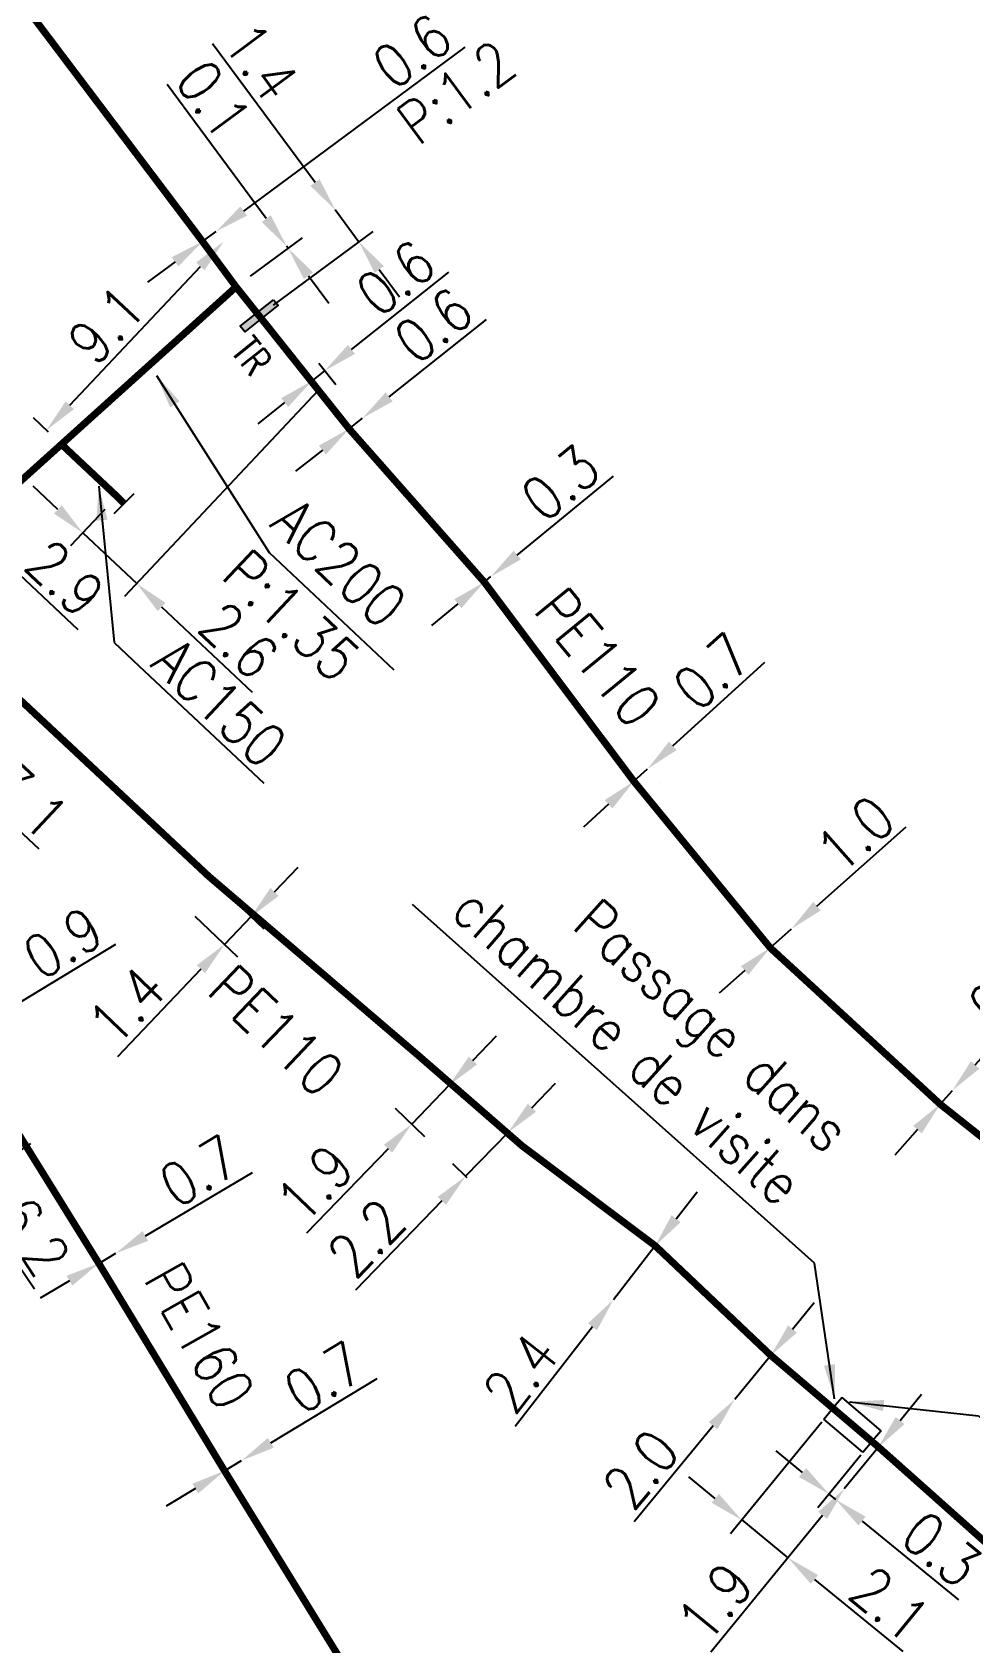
# Model space of a CAD drawing. Header units: millimetres. Extents: x 160996 to 162003, y 120996 to 122000.
# Drawn here: x 161451.3 to 161484.2, y 121105.7 to 121162.3 of the extents above; entities that cross this region are included whole.
import ezdxf
from ezdxf.enums import TextEntityAlignment as Align

# ---------------------------------------------------------------- set-up
doc = ezdxf.new("R2010")
doc.units = ezdxf.units.MM
doc.header["$PDMODE"] = 34
doc.linetypes.add('L_25_AP', pattern=[2000, 1000, 1000])
doc.linetypes.add('L_25_PE', pattern=[2000, 1000, 1000])
doc.layers.get('0').update_dxf_attribs({"linetype": 'CONTINUOUS'})
doc.layers.get('Defpoints').update_dxf_attribs({"linetype": 'CONTINUOUS'})
for name, color, linetype in [('L_150', 1, 'CONTINUOUS'), ('L_340', 7, 'CONTINUOUS'), ('L_400', 7, 'CONTINUOUS')]:
    doc.layers.add(name, color=color, linetype=linetype)
doc.styles.get("Standard").update_dxf_attribs({"font": 'romans.shx', "width": 0.85})
doc.dimstyles.get("Standard").update_dxf_attribs({"dimtxt": 1.5, "dimasz": 1.2, "dimexe": 0.625, "dimexo": 0.625, "dimgap": 0.25, "dimtad": 1, "dimdec": 1, "dimzin": 0, "dimdsep": 46, "dimtxsty": 'Standard', "dimcen": -0.5, "dimadec": 0, "dimazin": 0, "dimtfac": 1, "dimtdec": 1, "dimtmove": 0, "dimatfit": 3, "dimfxl": 0, "dimtolj": 1, "dimtzin": 0, "dimarcsym": 0})

# ---------------------------------------------------------------- blocks, each defined once
blk = doc.blocks.new('L_340_19')
at = {"linetype": 'Continuous'}
blk.add_hatch(color=0, dxfattribs=at).paths.add_polyline_path([(0.125, 0.75), (-0.125, 0.75), (-0.125, -0.75), (0.125, -0.75)])
at = {"color": 0, "linetype": 'Continuous'}
blk.add_lwpolyline([(-0.125, 0.75), (0.125, 0.75), (0.125, -0.75), (-0.125, -0.75)], close=True, dxfattribs=at)
at = {"color": 0, "linetype": 'Continuous', "width": 0.75}
for tag, height, flags, p in [('TR', 1, 8, (0, 1.981)), ('DEF_LEG', 1.2, 3, (0, -5)), ('DEF_COUP', 1.2, 3, (0, -7.5)), ('DEF_TYPE', 1.2, 3, (0, -10))]:
    blk.add_attdef(tag, text='', height=height, dxfattribs=dict(at, flags=flags)).set_placement(p, align=Align.MIDDLE)
blk = doc.blocks.new('L_340_07')
at = {"color": 0, "linetype": 'Continuous', "const_width": 0.25, "flags": 128}
blk.add_lwpolyline([(0, 0), (0.35, 0)], dxfattribs=at)
at = {"color": 0, "linetype": 'Continuous', "flags": 128}
blk.add_lwpolyline([(0.35, -0.5), (0.35, 0.5)], dxfattribs=at)
at = {"color": 0, "linetype": 'Continuous', "width": 0.75, "flags": 3}
for tag, p in [('DEF_LEG', (0.723, -3.465)), ('DEF_COUP', (0.723, -5.965)), ('DEF_TYPE', (0.723, -8.465))]:
    blk.add_attdef(tag, text='', height=1.2, dxfattribs=at).set_placement(p, align=Align.MIDDLE)
blk = doc.blocks.new('*D1265')
at = {"layer": 'Defpoints', "color": 0, "linetype": 'Continuous', "transparency": 16777216}
for p in [(161458.039, 121111.767), (161458.637, 121112.129), (161458.637, 121112.129)]:
    blk.add_point(p, dxfattribs=at)
at = {"layer": 'L_150', "color": 0, "linetype": 'Continuous', "lineweight": -2, "transparency": 16777216}
for p, q in [((161459.664, 121112.751), (161463.402, 121115.017)), ((161458.039, 121111.767), (161458.637, 121112.129)), ((161457.013, 121111.145), (161455.986, 121110.523))]:
    blk.add_line(p, q, dxfattribs=at)
at = {"layer": 'L_150', "color": 0, "linetype": 'Continuous', "transparency": 16777216}
for points in [[(161459.56, 121112.922), (161459.767, 121112.58), (161458.637, 121112.129)], [(161456.909, 121111.316), (161457.116, 121110.974), (161458.039, 121111.767)]]:
    blk.add_solid(points, dxfattribs=at)
at = {"layer": 'L_150', "color": 0, "linetype": 'Continuous', "transparency": 16777216, "insert": (161461.528, 121115.05), "char_height": 1.5, "attachment_point": 5, "rotation": 31.2167}
blk.add_mtext('\\A1;0.7', dxfattribs=at)
blk = doc.blocks.new('*D1267')
at = {"layer": 'Defpoints', "color": 0, "linetype": 'Continuous', "transparency": 16777216}
for p in [(161453.62, 121119.058), (161454.223, 121119.414), (161454.223, 121119.414)]:
    blk.add_point(p, dxfattribs=at)
at = {"layer": 'L_150', "color": 0, "linetype": 'Continuous', "lineweight": -2, "transparency": 16777216}
for p, q in [((161455.256, 121120.024), (161459.021, 121122.246)), ((161453.62, 121119.058), (161454.223, 121119.414)), ((161452.587, 121118.448), (161451.553, 121117.838))]:
    blk.add_line(p, q, dxfattribs=at)
at = {"layer": 'L_150', "color": 0, "linetype": 'Continuous', "transparency": 16777216}
for points in [[(161455.154, 121120.196), (161455.358, 121119.852), (161454.223, 121119.414)], [(161452.485, 121118.62), (161452.688, 121118.276), (161453.62, 121119.058)]]:
    blk.add_solid(points, dxfattribs=at)
at = {"layer": 'L_150', "color": 0, "linetype": 'Continuous', "transparency": 16777216, "insert": (161457.147, 121122.301), "char_height": 1.5, "attachment_point": 5, "rotation": 30.5558}
blk.add_mtext('\\A1;0.7', dxfattribs=at)
blk = doc.blocks.new('*D1269')
at = {"layer": 'Defpoints', "color": 0, "linetype": 'Continuous', "transparency": 16777216}
for p in [(161446.748, 121147.086), (161443.705, 121143.838), (161446.676, 121142.767)]:
    blk.add_point(p, dxfattribs=at)
at = {"layer": 'L_150', "color": 0, "linetype": 'Continuous', "lineweight": -2, "transparency": 16777216}
for p, q in [((161445.872, 121147.906), (161444.997, 121148.727)), ((161444.132, 121144.294), (161447.175, 121147.542)), ((161446.748, 121147.086), (161448.865, 121145.103)), ((161447.103, 121143.223), (161449.292, 121145.559)), ((161449.74, 121144.283), (161452.886, 121141.336))]:
    blk.add_line(p, q, dxfattribs=at)
at = {"layer": 'L_150', "color": 0, "linetype": 'Continuous', "transparency": 16777216}
for points in [[(161446.009, 121148.052), (161445.736, 121147.76), (161446.748, 121147.086)], [(161449.877, 121144.429), (161449.604, 121144.137), (161448.865, 121145.103)]]:
    blk.add_solid(points, dxfattribs=at)
at = {"layer": 'L_150', "color": 0, "linetype": 'Continuous', "transparency": 16777216, "insert": (161452.435, 121143.129), "char_height": 1.5, "attachment_point": 5, "rotation": 316.8681}
blk.add_mtext('\\A1;2.9', dxfattribs=at)
blk = doc.blocks.new('*D1271')
at = {"layer": 'Defpoints', "color": 0, "linetype": 'Continuous', "transparency": 16777216}
for p in [(161449.498, 121127.416), (161449.498, 121127.416), (161448.729, 121126.95)]:
    blk.add_point(p, dxfattribs=at)
at = {"layer": 'L_150', "color": 0, "linetype": 'Continuous', "lineweight": -2, "transparency": 16777216}
for p, q in [((161450.525, 121128.038), (161454.212, 121130.272)), ((161448.729, 121126.95), (161449.498, 121127.416)), ((161447.702, 121126.328), (161446.676, 121125.706))]:
    blk.add_line(p, q, dxfattribs=at)
at = {"layer": 'L_150', "color": 0, "linetype": 'Continuous', "transparency": 16777216}
for points in [[(161450.421, 121128.209), (161450.628, 121127.867), (161449.498, 121127.416)], [(161447.599, 121126.499), (161447.806, 121126.157), (161448.729, 121126.95)]]:
    blk.add_solid(points, dxfattribs=at)
at = {"layer": 'L_150', "color": 0, "linetype": 'Continuous', "transparency": 16777216, "insert": (161452.363, 121130.321), "char_height": 1.5, "attachment_point": 5, "rotation": 31.2114}
blk.add_mtext('\\A1;0.9', dxfattribs=at)
blk = doc.blocks.new('*D1272')
at = {"layer": 'Defpoints', "color": 0, "linetype": 'Continuous', "transparency": 16777216}
for p in [(161464.908, 121126.312), (161463.589, 121124.944), (161464.617, 121123.953)]:
    blk.add_point(p, dxfattribs=at)
at = {"layer": 'L_150', "color": 0, "linetype": 'Continuous', "lineweight": -2, "transparency": 16777216}
for p, q in [((161466.768, 121126.185), (161467.601, 121127.049)), ((161465.358, 121125.878), (161466.386, 121124.888)), ((161465.935, 121125.321), (161464.617, 121123.953)), ((161464.039, 121124.51), (161465.067, 121123.52)), ((161463.784, 121123.089), (161460.919, 121120.117))]:
    blk.add_line(p, q, dxfattribs=at)
at = {"layer": 'L_150', "color": 0, "linetype": 'Continuous', "transparency": 16777216}
for points in [[(161466.624, 121126.324), (161466.912, 121126.046), (161465.935, 121125.321)], [(161463.64, 121123.228), (161463.928, 121122.95), (161464.617, 121123.953)]]:
    blk.add_solid(points, dxfattribs=at)
at = {"layer": 'L_150', "color": 0, "linetype": 'Continuous', "transparency": 16777216, "insert": (161461.215, 121121.865), "char_height": 1.5, "attachment_point": 5, "rotation": 46.0558}
blk.add_mtext('\\A1;1.9', dxfattribs=at)
blk = doc.blocks.new('*D1273')
at = {"layer": 'Defpoints', "color": 0, "linetype": 'Continuous', "transparency": 16777216}
for p in [(161457.478, 121132.664), (161456.547, 121131.687), (161458.037, 121130.266)]:
    blk.add_point(p, dxfattribs=at)
at = {"layer": 'L_150', "color": 0, "linetype": 'Continuous', "lineweight": -2, "transparency": 16777216}
for p, q in [((161459.797, 121132.112), (161460.625, 121132.98)), ((161457.93, 121132.233), (161459.421, 121130.812)), ((161456.999, 121131.256), (161458.49, 121129.835)), ((161458.969, 121131.243), (161458.037, 121130.266)), ((161457.21, 121129.397), (161454.277, 121126.321))]:
    blk.add_line(p, q, dxfattribs=at)
at = {"layer": 'L_150', "color": 0, "linetype": 'Continuous', "transparency": 16777216}
for points in [[(161459.652, 121132.25), (161459.942, 121131.974), (161458.969, 121131.243)], [(161457.065, 121129.535), (161457.354, 121129.259), (161458.037, 121130.266)]]:
    blk.add_solid(points, dxfattribs=at)
at = {"layer": 'L_150', "color": 0, "linetype": 'Continuous', "transparency": 16777216, "insert": (161454.606, 121128.115), "char_height": 1.5, "attachment_point": 5, "rotation": 46.374}
blk.add_mtext('\\A1;1.4', dxfattribs=at)
blk = doc.blocks.new('*D1274')
at = {"layer": 'Defpoints', "color": 0, "linetype": 'Continuous', "transparency": 16777216}
for p in [(161468.506, 121123.179), (161466.51, 121122.118), (161467.011, 121121.634)]:
    blk.add_point(p, dxfattribs=at)
at = {"layer": 'L_150', "color": 0, "linetype": 'Continuous', "lineweight": -2, "transparency": 16777216}
for p, q in [((161468.84, 121124.526), (161469.674, 121125.388)), ((161468.005, 121123.663), (161466.51, 121122.118)), ((161468.056, 121123.614), (161467.556, 121124.098)), ((161466.562, 121122.068), (161466.061, 121122.552)), ((161465.676, 121121.255), (161462.637, 121118.114))]:
    blk.add_line(p, q, dxfattribs=at)
at = {"layer": 'L_150', "color": 0, "linetype": 'Continuous', "transparency": 16777216}
for points in [[(161468.696, 121124.665), (161468.983, 121124.386), (161468.005, 121123.663)], [(161465.532, 121121.394), (161465.82, 121121.116), (161466.51, 121122.118)]]:
    blk.add_solid(points, dxfattribs=at)
at = {"layer": 'L_150', "color": 0, "linetype": 'Continuous', "transparency": 16777216, "insert": (161463.02, 121119.949), "char_height": 1.5, "attachment_point": 5, "rotation": 45.9488}
blk.add_mtext('\\A1;2.2', dxfattribs=at)
blk = doc.blocks.new('*D1275')
at = {"layer": 'Defpoints', "color": 0, "linetype": 'Continuous', "transparency": 16777216}
for p in [(161473.174, 121119.676), (161471.704, 121117.779), (161471.704, 121117.779)]:
    blk.add_point(p, dxfattribs=at)
at = {"layer": 'L_150', "color": 0, "linetype": 'Continuous', "lineweight": -2, "transparency": 16777216}
for p, q in [((161473.908, 121120.625), (161474.643, 121121.574)), ((161473.174, 121119.676), (161471.704, 121117.779)), ((161470.97, 121116.83), (161468.257, 121113.325))]:
    blk.add_line(p, q, dxfattribs=at)
at = {"layer": 'L_150', "color": 0, "linetype": 'Continuous', "transparency": 16777216}
for points in [[(161473.75, 121120.748), (161474.066, 121120.503), (161473.174, 121119.676)], [(161470.812, 121116.952), (161471.128, 121116.707), (161471.704, 121117.779)]]:
    blk.add_solid(points, dxfattribs=at)
at = {"layer": 'L_150', "color": 0, "linetype": 'Continuous', "transparency": 16777216, "insert": (161468.455, 121115.215), "char_height": 1.5, "attachment_point": 5, "rotation": 52.2538}
blk.add_mtext('\\A1;2.4', dxfattribs=at)
blk = doc.blocks.new('*D1276')
at = {"layer": 'Defpoints', "color": 0, "linetype": 'Continuous', "transparency": 16777216}
for p in [(161481.02, 121112.604), (161479.817, 121111.133), (161479.817, 121111.133)]:
    blk.add_point(p, dxfattribs=at)
at = {"layer": 'L_150', "color": 0, "linetype": 'Continuous', "lineweight": -2, "transparency": 16777216}
for p, q in [((161481.779, 121113.533), (161482.538, 121114.462)), ((161481.02, 121112.604), (161479.817, 121111.133)), ((161479.058, 121110.203), (161475.126, 121105.391))]:
    blk.add_line(p, q, dxfattribs=at)
at = {"layer": 'L_150', "color": 0, "linetype": 'Continuous', "transparency": 16777216}
for points in [[(161481.624, 121113.66), (161481.934, 121113.406), (161481.02, 121112.604)], [(161478.903, 121110.33), (161479.213, 121110.077), (161479.817, 121111.133)]]:
    blk.add_solid(points, dxfattribs=at)
at = {"layer": 'L_150', "color": 0, "linetype": 'Continuous', "transparency": 16777216, "insert": (161475.278, 121107.158), "char_height": 1.5, "attachment_point": 5, "rotation": 50.7459}
blk.add_mtext('\\A1;1.9', dxfattribs=at)
blk = doc.blocks.new('*D1277')
at = {"layer": 'Defpoints', "color": 0, "linetype": 'Continuous', "transparency": 16777216}
for p in [(161477.237, 121115.824), (161475.968, 121114.278), (161475.968, 121114.278)]:
    blk.add_point(p, dxfattribs=at)
at = {"layer": 'L_150', "color": 0, "linetype": 'Continuous', "lineweight": -2, "transparency": 16777216}
for p, q in [((161477.999, 121116.751), (161478.76, 121117.679)), ((161477.237, 121115.824), (161475.968, 121114.278)), ((161475.207, 121113.351), (161472.432, 121109.972))]:
    blk.add_line(p, q, dxfattribs=at)
at = {"layer": 'L_150', "color": 0, "linetype": 'Continuous', "transparency": 16777216}
for points in [[(161477.844, 121116.878), (161478.153, 121116.624), (161477.237, 121115.824)], [(161475.052, 121113.477), (161475.361, 121113.224), (161475.968, 121114.278)]]:
    blk.add_solid(points, dxfattribs=at)
at = {"layer": 'L_150', "color": 0, "linetype": 'Continuous', "transparency": 16777216, "insert": (161472.666, 121111.832), "char_height": 1.5, "attachment_point": 5, "rotation": 50.6112}
blk.add_mtext('\\A1;2.0', dxfattribs=at)
blk = doc.blocks.new('*D1313')
at = {"layer": 'Defpoints', "color": 0, "linetype": 'Continuous', "transparency": 16777216}
for p in [(161460.216, 121154.808), (161460.216, 121154.808), (161458.443, 121153.373)]:
    blk.add_point(p, dxfattribs=at)
at = {"layer": 'L_150', "color": 0, "linetype": 'Continuous', "lineweight": -2, "transparency": 16777216}
for p, q in [((161459.503, 121155.773), (161456.016, 121160.49)), ((161458.946, 121153.745), (161460.778, 121155.099)), ((161460.275, 121154.728), (161460.216, 121154.808)), ((161460.989, 121153.763), (161461.702, 121152.798))]:
    blk.add_line(p, q, dxfattribs=at)
at = {"layer": 'L_150', "color": 0, "linetype": 'Continuous', "transparency": 16777216}
for points in [[(161459.663, 121155.892), (161459.342, 121155.654), (161460.216, 121154.808)], [(161461.149, 121153.882), (161460.828, 121153.644), (161460.275, 121154.728)]]:
    blk.add_solid(points, dxfattribs=at)
at = {"layer": 'L_150', "color": 0, "linetype": 'Continuous', "transparency": 16777216, "insert": (161457.655, 121159.955), "char_height": 1.5, "attachment_point": 5, "rotation": 306.4691}
blk.add_mtext('\\A1;0.1', dxfattribs=at)
blk = doc.blocks.new('*D1314')
at = {"layer": 'Defpoints', "color": 0, "linetype": 'Continuous', "transparency": 16777216}
for p in [(161461.931, 121156.076), (161461.931, 121156.076), (161459.255, 121152.357)]:
    blk.add_point(p, dxfattribs=at)
at = {"layer": 'L_340', "color": 0, "linetype": 'Continuous', "lineweight": -2, "transparency": 16777216}
for p, q in [((161461.217, 121157.041), (161457.613, 121161.917)), ((161462.763, 121154.95), (161461.931, 121156.076)), ((161459.758, 121152.729), (161463.265, 121155.321)), ((161463.476, 121153.985), (161464.189, 121153.02))]:
    blk.add_line(p, q, dxfattribs=at)
at = {"layer": 'L_340', "color": 0, "linetype": 'Continuous', "transparency": 16777216}
for points in [[(161461.378, 121157.159), (161461.057, 121156.922), (161461.931, 121156.076)], [(161463.637, 121154.104), (161463.315, 121153.866), (161462.763, 121154.95)]]:
    blk.add_solid(points, dxfattribs=at)
at = {"layer": 'L_340', "color": 0, "linetype": 'Continuous', "transparency": 16777216, "insert": (161459.323, 121161.285), "char_height": 1.5, "attachment_point": 5, "rotation": 306.4691}
blk.add_mtext('\\A1;1.4', dxfattribs=at)
blk = doc.blocks.new('*D1315')
at = {"layer": 'Defpoints', "color": 0, "linetype": 'Continuous', "transparency": 16777216}
for p in [(161459.255, 121152.357), (161460.961, 121151.177), (161461.558, 121150.427)]:
    blk.add_point(p, dxfattribs=at)
at = {"layer": 'L_340', "color": 0, "linetype": 'Continuous', "lineweight": -2, "transparency": 16777216}
for p, q in [((161462.497, 121151.174), (161465.918, 121153.896)), ((161459.645, 121151.868), (161461.478, 121149.564)), ((161461.089, 121150.053), (161461.558, 121150.427)), ((161461.35, 121150.688), (161461.947, 121149.938)), ((161460.15, 121149.306), (161459.211, 121148.559))]:
    blk.add_line(p, q, dxfattribs=at)
at = {"layer": 'L_340', "color": 0, "linetype": 'Continuous', "transparency": 16777216}
for points in [[(161462.373, 121151.33), (161462.622, 121151.017), (161461.558, 121150.427)], [(161460.025, 121149.463), (161460.274, 121149.15), (161461.089, 121150.053)]]:
    blk.add_solid(points, dxfattribs=at)
at = {"layer": 'L_340', "color": 0, "linetype": 'Continuous', "transparency": 16777216, "insert": (161464.055, 121153.691), "char_height": 1.5, "attachment_point": 5, "rotation": 38.5082}
blk.add_mtext('\\A1;0.6', dxfattribs=at)
blk = doc.blocks.new('*D1316')
at = {"layer": 'Defpoints', "color": 0, "linetype": 'Continuous', "transparency": 16777216}
for p in [(161457.746, 121155.325), (161457.746, 121155.325), (161457.264, 121154.969)]:
    blk.add_point(p, dxfattribs=at)
at = {"layer": 'L_150', "color": 0, "linetype": 'Continuous', "lineweight": -2, "transparency": 16777216}
for p, q in [((161458.711, 121156.038), (161466.499, 121161.795)), ((161457.264, 121154.969), (161457.746, 121155.325)), ((161456.299, 121154.255), (161455.334, 121153.542))]:
    blk.add_line(p, q, dxfattribs=at)
at = {"layer": 'L_150', "color": 0, "linetype": 'Continuous', "transparency": 16777216}
for points in [[(161458.593, 121156.199), (161458.83, 121155.878), (161457.746, 121155.325)], [(161456.18, 121154.416), (161456.418, 121154.094), (161457.264, 121154.969)]]:
    blk.add_solid(points, dxfattribs=at)
at = {"layer": 'L_150', "color": 0, "linetype": 'Continuous', "transparency": 16777216, "insert": (161464.63, 121161.656), "char_height": 1.5, "attachment_point": 5, "rotation": 36.4691}
blk.add_mtext('\\A1;0.6', dxfattribs=at)
blk = doc.blocks.new('*D1317')
at = {"layer": 'Defpoints', "color": 0, "linetype": 'Continuous', "transparency": 16777216}
for p in [(161462.885, 121148.76), (161462.885, 121148.76), (161462.415, 121148.386)]:
    blk.add_point(p, dxfattribs=at)
at = {"layer": 'L_150', "color": 0, "linetype": 'Continuous', "lineweight": -2, "transparency": 16777216}
for p, q in [((161463.824, 121149.507), (161467.244, 121152.229)), ((161462.415, 121148.386), (161462.885, 121148.76)), ((161461.476, 121147.639), (161460.537, 121146.892))]:
    blk.add_line(p, q, dxfattribs=at)
at = {"layer": 'L_150', "color": 0, "linetype": 'Continuous', "transparency": 16777216}
for points in [[(161463.699, 121149.663), (161463.948, 121149.35), (161462.885, 121148.76)], [(161461.352, 121147.796), (161461.601, 121147.483), (161462.415, 121148.386)]]:
    blk.add_solid(points, dxfattribs=at)
at = {"layer": 'L_150', "color": 0, "linetype": 'Continuous', "transparency": 16777216, "insert": (161465.381, 121152.024), "char_height": 1.5, "attachment_point": 5, "rotation": 38.5082}
blk.add_mtext('\\A1;0.6', dxfattribs=at)
blk = doc.blocks.new('*D1318')
at = {"layer": 'Defpoints', "color": 0, "linetype": 'Continuous', "transparency": 16777216}
for p in [(161467.165, 121143), (161467.397, 121143.19), (161467.397, 121143.19)]:
    blk.add_point(p, dxfattribs=at)
at = {"layer": 'L_150', "color": 0, "linetype": 'Continuous', "lineweight": -2, "transparency": 16777216}
for p, q in [((161468.325, 121143.951), (161471.706, 121146.722)), ((161467.165, 121143), (161467.397, 121143.19)), ((161466.236, 121142.24), (161465.308, 121141.479))]:
    blk.add_line(p, q, dxfattribs=at)
at = {"layer": 'L_150', "color": 0, "linetype": 'Continuous', "transparency": 16777216}
for points in [[(161468.198, 121144.106), (161468.451, 121143.796), (161467.397, 121143.19)], [(161466.11, 121142.394), (161466.363, 121142.085), (161467.165, 121143)]]:
    blk.add_solid(points, dxfattribs=at)
at = {"layer": 'L_150', "color": 0, "linetype": 'Continuous', "transparency": 16777216, "insert": (161469.845, 121146.49), "char_height": 1.5, "attachment_point": 5, "rotation": 39.3381}
blk.add_mtext('\\A1;0.3', dxfattribs=at)
blk = doc.blocks.new('*D1319')
at = {"layer": 'Defpoints', "color": 0, "linetype": 'Continuous', "transparency": 16777216}
for p in [(161472.905, 121136.436), (161472.905, 121136.436), (161472.424, 121135.998)]:
    blk.add_point(p, dxfattribs=at)
at = {"layer": 'L_150', "color": 0, "linetype": 'Continuous', "lineweight": -2, "transparency": 16777216}
for p, q in [((161473.792, 121137.243), (161477.026, 121140.185)), ((161472.424, 121135.998), (161472.905, 121136.436)), ((161472.844, 121135.536), (161472.844, 121135.536)), ((161473.325, 121135.973), (161473.325, 121135.973)), ((161471.536, 121135.191), (161470.649, 121134.383))]:
    blk.add_line(p, q, dxfattribs=at)
at = {"layer": 'L_150', "color": 0, "linetype": 'Continuous', "transparency": 16777216}
for points in [[(161473.658, 121137.391), (161473.927, 121137.095), (161472.905, 121136.436)], [(161471.402, 121135.339), (161471.671, 121135.043), (161472.424, 121135.998)]]:
    blk.add_solid(points, dxfattribs=at)
at = {"layer": 'L_150', "color": 0, "linetype": 'Continuous', "transparency": 16777216, "insert": (161475.18, 121139.858), "char_height": 1.5, "attachment_point": 5, "rotation": 42.2916}
blk.add_mtext('\\A1;0.7', dxfattribs=at)
blk = doc.blocks.new('*D1320')
at = {"layer": 'Defpoints', "color": 0, "linetype": 'Continuous', "transparency": 16777216}
for p in [(161477.963, 121130.813), (161477.963, 121130.813), (161477.215, 121130.149)]:
    blk.add_point(p, dxfattribs=at)
at = {"layer": 'L_150', "color": 0, "linetype": 'Continuous', "lineweight": -2, "transparency": 16777216}
for p, q in [((161478.859, 121131.611), (161481.99, 121134.394)), ((161477.215, 121130.149), (161477.963, 121130.813)), ((161476.318, 121129.352), (161475.421, 121128.555))]:
    blk.add_line(p, q, dxfattribs=at)
at = {"layer": 'L_150', "color": 0, "linetype": 'Continuous', "transparency": 16777216}
for points in [[(161478.727, 121131.76), (161478.992, 121131.461), (161477.963, 121130.813)], [(161476.185, 121129.501), (161476.451, 121129.202), (161477.215, 121130.149)]]:
    blk.add_solid(points, dxfattribs=at)
at = {"layer": 'L_150', "color": 0, "linetype": 'Continuous', "transparency": 16777216, "insert": (161480.209, 121134.148), "char_height": 1.5, "attachment_point": 5, "rotation": 41.6357}
blk.add_mtext('\\A1;1.0', dxfattribs=at)
blk = doc.blocks.new('*D1321')
at = {"layer": 'Defpoints', "color": 0, "linetype": 'Continuous', "transparency": 16777216}
for p in [(161483.621, 121125.138), (161483.621, 121125.138), (161483.189, 121124.652)]:
    blk.add_point(p, dxfattribs=at)
at = {"layer": 'L_150', "color": 0, "linetype": 'Continuous', "lineweight": -2, "transparency": 16777216}
for p, q in [((161484.42, 121126.033), (161487.33, 121129.295)), ((161483.189, 121124.652), (161483.621, 121125.138)), ((161482.39, 121123.757), (161481.591, 121122.861))]:
    blk.add_line(p, q, dxfattribs=at)
at = {"layer": 'L_150', "color": 0, "linetype": 'Continuous', "transparency": 16777216}
for points in [[(161484.271, 121126.166), (161484.569, 121125.9), (161483.621, 121125.138)], [(161482.241, 121123.89), (161482.539, 121123.624), (161483.189, 121124.652)]]:
    blk.add_solid(points, dxfattribs=at)
at = {"layer": 'L_150', "color": 0, "linetype": 'Continuous', "transparency": 16777216, "insert": (161485.528, 121128.778), "char_height": 1.5, "attachment_point": 5, "rotation": 48.2673}
blk.add_mtext('\\A1;0.7', dxfattribs=at)
blk = doc.blocks.new('*D1333')
at = {"layer": 'Defpoints', "color": 0, "linetype": 'Continuous', "transparency": 16777216}
for p in [(161448.559, 121141.006), (161449.158, 121138.729), (161447.708, 121137.182)]:
    blk.add_point(p, dxfattribs=at)
at = {"layer": 'L_340', "color": 0, "linetype": 'Continuous', "lineweight": -2, "transparency": 16777216}
for p, q in [((161448.132, 121140.55), (161445.826, 121138.088)), ((161445.378, 121139.364), (161444.502, 121140.185)), ((161446.253, 121138.544), (161447.708, 121137.182)), ((161448.731, 121138.273), (161447.28, 121136.725)), ((161448.583, 121136.361), (161451.508, 121133.622))]:
    blk.add_line(p, q, dxfattribs=at)
at = {"layer": 'L_340', "color": 0, "linetype": 'Continuous', "transparency": 16777216}
for points in [[(161445.514, 121139.51), (161445.241, 121139.218), (161446.253, 121138.544)], [(161448.72, 121136.507), (161448.447, 121136.215), (161447.708, 121137.182)]]:
    blk.add_solid(points, dxfattribs=at)
at = {"layer": 'L_340', "color": 0, "linetype": 'Continuous', "transparency": 16777216, "insert": (161451.167, 121135.311), "char_height": 1.5, "attachment_point": 5, "rotation": 316.8681}
blk.add_mtext('\\A1;3.1', dxfattribs=at)
blk = doc.blocks.new('*D1535')
at = {"layer": 'Defpoints', "color": 0, "linetype": 'Continuous', "transparency": 16777216}
for p in [(161448.872, 121126.713), (161451.741, 121123.618), (161448.944, 121121.732)]:
    blk.add_point(p, dxfattribs=at)
at = {"layer": 'L_340', "color": 0, "linetype": 'Continuous', "lineweight": -2, "transparency": 16777216}
for p, q in [((161448.354, 121126.363), (161446.095, 121124.84)), ((161447.284, 121124.194), (161448.273, 121122.727)), ((161451.223, 121123.269), (161448.425, 121121.383)), ((161448.944, 121121.732), (161451.353, 121118.158))]:
    blk.add_line(p, q, dxfattribs=at)
at = {"layer": 'L_340', "color": 0, "linetype": 'Continuous', "transparency": 16777216}
for points in [[(161447.449, 121124.306), (161447.118, 121124.082), (161446.613, 121125.189)], [(161448.439, 121122.839), (161448.107, 121122.615), (161448.944, 121121.732)]]:
    blk.add_solid(points, dxfattribs=at)
at = {"layer": 'L_340', "color": 0, "linetype": 'Continuous', "transparency": 16777216, "insert": (161451.313, 121120.007), "char_height": 1.5, "attachment_point": 5, "rotation": 303.9874}
blk.add_mtext('\\A1;6.2', dxfattribs=at)
blk = doc.blocks.new('*D1538')
at = {"layer": 'Defpoints', "color": 0, "linetype": 'Continuous', "transparency": 16777216}
for p in [(161480.791, 121112.798), (161479.514, 121110.761), (161479.514, 121110.761)]:
    blk.add_point(p, dxfattribs=at)
at = {"layer": 'L_400', "color": 0, "linetype": 'Continuous', "lineweight": -2, "transparency": 16777216}
for p, q in [((161478.352, 121111.71), (161477.423, 121112.469)), ((161480.396, 121112.314), (161478.886, 121110.467)), ((161479.909, 121111.245), (161479.909, 121111.245)), ((161479.281, 121110.951), (161479.514, 121110.761)), ((161480.443, 121110.002), (161483.828, 121107.236))]:
    blk.add_line(p, q, dxfattribs=at)
at = {"layer": 'L_400', "color": 0, "linetype": 'Continuous', "transparency": 16777216}
for points in [[(161478.479, 121111.865), (161478.226, 121111.555), (161479.281, 121110.951)], [(161480.57, 121110.157), (161480.316, 121109.847), (161479.514, 121110.761)]]:
    blk.add_solid(points, dxfattribs=at)
at = {"layer": 'L_400', "color": 0, "linetype": 'Continuous', "transparency": 16777216, "insert": (161483.233, 121109.013), "char_height": 1.5, "attachment_point": 5, "rotation": 320.7459}
blk.add_mtext('\\A1;0.3', dxfattribs=at)
blk = doc.blocks.new('*D1539')
at = {"layer": 'Defpoints', "color": 0, "linetype": 'Continuous', "transparency": 16777216}
for p in [(161479.42, 121113.965), (161477.839, 121108.712), (161477.839, 121108.712)]:
    blk.add_point(p, dxfattribs=at)
at = {"layer": 'L_400', "color": 0, "linetype": 'Continuous', "lineweight": -2, "transparency": 16777216}
for p, q in [((161479.025, 121113.481), (161475.818, 121109.557)), ((161475.284, 121110.8), (161474.355, 121111.559)), ((161476.213, 121110.041), (161477.839, 121108.712)), ((161478.769, 121107.953), (161481.871, 121105.417))]:
    blk.add_line(p, q, dxfattribs=at)
at = {"layer": 'L_400', "color": 0, "linetype": 'Continuous', "transparency": 16777216}
for points in [[(161475.411, 121110.955), (161475.157, 121110.645), (161476.213, 121110.041)], [(161478.895, 121108.107), (161478.642, 121107.798), (161477.839, 121108.712)]]:
    blk.add_solid(points, dxfattribs=at)
at = {"layer": 'L_400', "color": 0, "linetype": 'Continuous', "transparency": 16777216, "insert": (161481.417, 121107.08), "char_height": 1.5, "attachment_point": 5, "rotation": 320.7459}
blk.add_mtext('\\A1;2.1', dxfattribs=at)
blk = doc.blocks.new('*D726')
at = {"layer": 'Defpoints', "color": 0, "linetype": 'Continuous', "transparency": 16777216}
for p in [(161447.56, 121128.88), (161451.741, 121123.618), (161445.649, 121119.511)]:
    blk.add_point(p, dxfattribs=at)
at = {"layer": 'L_150', "color": 0, "linetype": 'Continuous', "lineweight": -2, "transparency": 16777216}
for p, q in [((161447.042, 121128.531), (161441.385, 121124.717)), ((161442.574, 121124.071), (161444.978, 121120.506)), ((161451.223, 121123.269), (161445.13, 121119.161))]:
    blk.add_line(p, q, dxfattribs=at)
at = {"layer": 'L_150', "color": 0, "linetype": 'Continuous', "transparency": 16777216}
for points in [[(161442.74, 121124.183), (161442.408, 121123.959), (161441.903, 121125.066)], [(161445.144, 121120.618), (161444.812, 121120.394), (161445.649, 121119.511)]]:
    blk.add_solid(points, dxfattribs=at)
at = {"layer": 'L_150', "color": 0, "linetype": 'Continuous', "transparency": 16777216, "insert": (161444.605, 121122.848), "char_height": 1.5, "attachment_point": 5, "rotation": 303.9874}
blk.add_mtext('\\A1;6.7', dxfattribs=at)
blk = doc.blocks.new('*D729')
at = {"layer": 'Defpoints', "color": 0, "linetype": 'Continuous', "transparency": 16777216}
for p in [(161458.009, 121154.97), (161458.009, 121154.97), (161452.306, 121147.842)]:
    blk.add_point(p, dxfattribs=at)
at = {"layer": 'L_150', "color": 0, "linetype": 'Continuous', "lineweight": -2, "transparency": 16777216}
for p, q in [((161452.6, 121149.212), (161457.188, 121154.095)), ((161451.85, 121148.27), (161451.322, 121148.766))]:
    blk.add_line(p, q, dxfattribs=at)
at = {"layer": 'L_150', "color": 0, "linetype": 'Continuous', "transparency": 16777216}
for points in [[(161457.042, 121154.232), (161457.333, 121153.958), (161458.009, 121154.97)], [(161452.454, 121149.349), (161452.745, 121149.076), (161451.778, 121148.338)]]:
    blk.add_solid(points, dxfattribs=at)
at = {"layer": 'L_150', "color": 0, "linetype": 'Continuous', "transparency": 16777216, "insert": (161453.884, 121152.04), "char_height": 1.5, "attachment_point": 5, "rotation": 46.7818}
blk.add_mtext('\\A1;9.1', dxfattribs=at)
blk = doc.blocks.new('*D730')
at = {"layer": 'Defpoints', "color": 0, "linetype": 'Continuous', "transparency": 16777216}
for p in [(161461.751, 121150.184), (161454.258, 121146.007), (161454.951, 121142.947)]:
    blk.add_point(p, dxfattribs=at)
at = {"layer": 'L_340', "color": 0, "linetype": 'Continuous', "lineweight": -2, "transparency": 16777216}
for p, q in [((161461.323, 121149.729), (161454.523, 121142.492)), ((161452.182, 121145.55), (161451.307, 121146.371)), ((161453.83, 121145.551), (161452.629, 121144.272)), ((161453.056, 121144.728), (161454.951, 121142.947)), ((161455.826, 121142.126), (161459.011, 121139.132))]:
    blk.add_line(p, q, dxfattribs=at)
at = {"layer": 'L_340', "color": 0, "linetype": 'Continuous', "transparency": 16777216}
for points in [[(161452.319, 121145.695), (161452.045, 121145.404), (161453.056, 121144.728)], [(161455.963, 121142.271), (161455.689, 121141.98), (161454.951, 121142.947)]]:
    blk.add_solid(points, dxfattribs=at)
at = {"layer": 'L_340', "color": 0, "linetype": 'Continuous', "transparency": 16777216, "insert": (161458.541, 121140.947), "char_height": 1.5, "attachment_point": 5, "rotation": 316.7818}
blk.add_mtext('\\A1;2.6', dxfattribs=at)

msp = doc.modelspace()

# ---------------------------------------------------------------- linework, layer by layer
at = {"layer": 'L_150', "linetype": 'L_25_AP', "const_width": 0.25, "flags": 128}
for points in [[(161491.169, 121267.545), (161483.875, 121261.371), (161480.79, 121258.76), (161472.258, 121251.642), (161463.227, 121243.577), (161451.382, 121233.118), (161451.382, 121233.118), (161438.02, 121221.109), (161432.776, 121216.451), (161431.944, 121212.956), (161429.34, 121203.381), (161428.057, 121198.663), (161429.528, 121195.961), (161432.954, 121190.491), (161433.931, 121188.931), (161437.71, 121182.893), (161446.658, 121169.017), (161457.264, 121154.969), (161458.443, 121153.373), (161459.255, 121152.357)], [(161458.443, 121153.373), (161446.676, 121142.767)], [(161452.306, 121147.842), (161454.258, 121146.007)]]:
    msp.add_lwpolyline(points, dxfattribs=at)
at = {"layer": 'L_150', "linetype": 'L_25_PE', "const_width": 0.25, "flags": 128}
for points in [[(161618.49, 121097.494), (161618.043, 121097.058), (161617.893, 121096.492), (161615.599, 121094.114), (161606.025, 121084.646), (161603.144, 121081.816), (161594.334, 121073.318), (161585.455, 121064.774), (161578.981, 121058.318), (161575.749, 121054.886), (161573.451, 121052.452), (161570.888, 121050.271), (161570.251, 121050.328), (161568.04, 121052.222), (161568.04, 121052.222), (161552.028, 121064.94), (161546.928, 121069.005), (161536.225, 121078.515), (161529.241, 121084.607), (161522.087, 121090.915), (161512.492, 121099.337), (161506.299, 121104.728), (161497.317, 121112.605), (161488.214, 121120.516), (161486.958, 121121.615), (161486.4, 121122.103), (161483.189, 121124.652), (161477.215, 121130.149), (161472.424, 121135.998), (161467.165, 121143), (161462.415, 121148.386), (161459.255, 121152.357)], [(161448.559, 121141.006), (161457.478, 121132.664), (161464.908, 121126.312), (161468.506, 121123.179), (161473.174, 121119.676), (161477.237, 121115.824), (161481.02, 121112.604), (161495.177, 121099.992), (161503.961, 121092.3), (161511.962, 121085.36), (161524.369, 121074.573), (161535.998, 121064.359), (161542.694, 121058.396), (161548.271, 121052.809), (161548.425, 121052.196), (161547.934, 121050.451), (161547.015, 121050.058), (161546.095, 121049.664), (161534.777, 121044.832), (161529.795, 121042.852), (161525.629, 121040.914), (161521.109, 121039.04), (161510.997, 121034.323), (161510.997, 121034.323), (161507.327, 121032.593), (161507.008, 121032.45), (161504.954, 121033.14), (161503.884, 121033.485), (161503.884, 121033.485), (161498.806, 121042.604), (161493.589, 121051.537), (161488.307, 121060.471), (161483.599, 121067.737), (161476.451, 121080.351), (161474.449, 121083.989), (161464.881, 121100.648), (161458.039, 121111.767), (161453.62, 121119.058), (161448.872, 121126.713), (161448.872, 121126.713)]]:
    msp.add_lwpolyline(points, dxfattribs=at)
at = {"layer": 'L_400', "color": 7, "linetype": 'CONTINUOUS'}
for p, q in [((161479.096, 121113.585), (161479.42, 121113.965)), ((161479.744, 121114.346), (161479.42, 121113.965)), ((161481.115, 121113.179), (161479.744, 121114.346)), ((161480.467, 121112.418), (161479.096, 121113.585)), ((161481.115, 121113.179), (161480.791, 121112.798)), ((161480.467, 121112.418), (161480.791, 121112.798))]:
    msp.add_line(p, q, dxfattribs=at)

# ---------------------------------------------------------------- block references
at = {"layer": 'L_340'}
ref = msp.add_blockref('L_340_19', (161459.255, 121152.357), dxfattribs=dict(at, rotation=308.508229784421))
ref.add_attrib('TR', 'TR', dxfattribs={"layer": '0', "color": 0, "linetype": 'Continuous', "height": 1, "rotation": 308.5082, "width": 0.75, "flags": 8}).set_placement((161458.992, 121150.944), align=Align.MIDDLE)
at = {"layer": 'L_340', "rotation": 315.4012526356644}
msp.add_blockref('L_340_07', (161454.258, 121146.007), dxfattribs=at)

# ---------------------------------------------------------------- texts
at = {"layer": 'L_150', "linetype": 'Continuous', "width": 0.85}
for s, rotation, p in [('P:1.2', 36.4691, (161464.844, 121158.291)), ('PE110', 309.2142, (161468.855, 121141.992)), ('PE110', 316.2324, (161457.364, 121128.58)), ('PE160', 299.5393, (161455.168, 121118.517))]:
    msp.add_text(s, height=1.5, rotation=rotation, dxfattribs=at).set_placement(p)
at = {"layer": 'L_150', "linetype": 'Continuous', "char_height": 1.5}
for s, insert, attachment_point, rotation in [('\\A1;AC200\\PP:1.35', (161457.871, 121143.164), 7, 316.7818), ('\\A1;AC150', (161455.381, 121140.068), 7, 316.7818), ('\\A1;Passage dans\\Pchambre de visite', (161477.502, 121120.994), 9, 318.2701)]:
    msp.add_mtext(s, dxfattribs=dict(at, insert=insert, attachment_point=attachment_point, rotation=rotation))

# ---------------------------------------------------------------- dimensions: what is measured, and where the dimension line sits
at = {"layer": 'L_150', "linetype": 'Continuous'}
for base, p1, p2, angle, picture, middle in [((161457.746, 121155.325), (161457.264, 121154.969), (161457.746, 121155.325), 216.4691, '*D1316', (161465.224, 121160.852)), ((161460.216, 121154.808), (161458.443, 121153.373), (161460.216, 121154.808), 306.4691, '*D1313', (161456.851, 121159.361)), ((161458.009, 121154.97), (161452.306, 121147.842), (161458.009, 121154.97), 226.7818, '*D729', (161454.613, 121151.355)), ((161462.885, 121148.76), (161462.415, 121148.386), (161462.885, 121148.76), 218.5082, '*D1317', (161466.004, 121151.241)), ((161446.748, 121147.086), (161446.676, 121142.767), (161443.705, 121143.838), 316.8681, '*D1269', (161451.751, 121142.399)), ((161467.397, 121143.19), (161467.165, 121143), (161467.397, 121143.19), 219.3381, '*D1318', (161470.479, 121145.717)), ((161472.905, 121136.436), (161472.424, 121135.998), (161472.905, 121136.436), 222.2916, '*D1319', (161475.853, 121139.118)), ((161477.963, 121130.813), (161477.215, 121130.149), (161477.963, 121130.813), 221.6357, '*D1320', (161480.873, 121133.401)), ((161458.037, 121130.266), (161457.478, 121132.664), (161456.547, 121131.687), 46.374, '*D1273', (161455.329, 121127.425)), ((161449.498, 121127.416), (161448.729, 121126.95), (161449.498, 121127.416), 211.2114, '*D1271', (161452.881, 121129.466)), ((161483.621, 121125.138), (161483.189, 121124.652), (161483.621, 121125.138), 228.2673, '*D1321', (161486.274, 121128.112)), ((161445.649, 121119.511), (161447.56, 121128.88), (161451.741, 121123.618), 123.9874, '*D726', (161443.776, 121122.289)), ((161464.617, 121123.953), (161464.908, 121126.312), (161463.589, 121124.944), 46.0558, '*D1272', (161461.935, 121121.171)), ((161466.51, 121122.118), (161468.506, 121123.179), (161467.011, 121121.634), 45.9488, '*D1274', (161463.739, 121119.253)), ((161454.223, 121119.414), (161453.62, 121119.058), (161454.223, 121119.414), 210.5558, '*D1267', (161457.655, 121121.44)), ((161471.704, 121117.779), (161473.174, 121119.676), (161471.704, 121117.779), 52.2538, '*D1275', (161469.246, 121114.603)), ((161475.968, 121114.278), (161477.237, 121115.824), (161475.968, 121114.278), 50.6112, '*D1277', (161473.439, 121111.198)), ((161458.637, 121112.129), (161458.039, 121111.767), (161458.637, 121112.129), 211.2167, '*D1265', (161462.046, 121114.195)), ((161479.817, 121111.133), (161481.02, 121112.604), (161479.817, 121111.133), 50.7459, '*D1276', (161476.052, 121106.525))]:
    dim = msp.add_linear_dim(base=base, p1=p1, p2=p2, angle=angle, dimstyle='Standard', dxfattribs=at)
    dim.commit()
    dim.dimension.update_dxf_attribs({"geometry": picture, "text_midpoint": middle, "dimtype": 160})
at = {"layer": 'L_340', "linetype": 'Continuous'}
for base, p2, angle, picture, middle in [((161461.931, 121156.076), (161461.931, 121156.076), 306.4691, '*D1314', (161458.519, 121160.691)), ((161461.558, 121150.427), (161460.961, 121151.177), 218.5082, '*D1315', (161464.677, 121152.908))]:
    dim = msp.add_linear_dim(base=base, p1=(161459.255, 121152.357), p2=p2, angle=angle, dimstyle='Standard', dxfattribs=at)
    dim.commit()
    dim.dimension.update_dxf_attribs({"geometry": picture, "text_midpoint": middle, "dimtype": 160})
dim = msp.add_linear_dim(base=(161454.951, 121142.947), p1=(161454.258, 121146.007), p2=(161461.751, 121150.184), angle=136.7818, dimstyle='Standard', override={"dimatfit": 0}, dxfattribs=at)
dim.commit()
dim.dimension.update_dxf_attribs({"geometry": '*D730', "text_midpoint": (161457.856, 121140.218), "dimtype": 160})
for base, p1, p2, angle, text, picture, middle in [((161447.708, 121137.182), (161448.559, 121141.006), (161449.158, 121138.729), 136.8681, '3.1', '*D1333', (161450.483, 121134.581)), ((161448.944, 121121.732), (161448.872, 121126.713), (161451.741, 121123.618), 123.9874, '6.2', '*D1535', (161450.484, 121119.448))]:
    dim = msp.add_linear_dim(base=base, p1=p1, p2=p2, angle=angle, text=text, dimstyle='Standard', dxfattribs=at)
    dim.commit()
    dim.dimension.update_dxf_attribs({"geometry": picture, "text_midpoint": middle, "dimtype": 160})
at = {"layer": 'L_400', "linetype": 'Continuous'}
for base, p1, p2, picture, middle in [((161477.839, 121108.712), (161479.42, 121113.965), (161477.839, 121108.712), '*D1539', (161480.785, 121106.305)), ((161479.514, 121110.761), (161480.791, 121112.798), (161479.514, 121110.761), '*D1538', (161482.6, 121108.239))]:
    dim = msp.add_linear_dim(base=base, p1=p1, p2=p2, angle=140.7459, dimstyle='Standard', override={"dimatfit": 0}, dxfattribs=at)
    dim.commit()
    dim.dimension.update_dxf_attribs({"geometry": picture, "text_midpoint": middle, "dimtype": 160})

# ---------------------------------------------------------------- leaders
at = {"layer": 'L_150', "linetype": 'Continuous', "annotation_type": 0, "has_hookline": 1, "hookline_direction": 0, "text_width": 5.768, "horizontal_direction": (0.728751, -0.684779, 0)}
for points in [[(161455.648, 121150.258), (161459.604, 121144.035)], [(161453.614, 121146.368), (161454.153, 121140.879), (161455.028, 121140.057)]]:
    msp.add_leader(points, dimstyle='Standard', dxfattribs=at)
at = {"layer": 'L_150', "linetype": 'Continuous', "annotation_type": 0, "has_hookline": 1, "hookline_direction": 1, "text_width": 17.486, "horizontal_direction": (0.746291, -0.66562, 0)}
msp.add_leader([(161479.478, 121114.302), (161478.772, 121119.06), (161477.876, 121119.859)], dimstyle='Standard', override={"dimgap": 0.25, "dimtad": 1}, dxfattribs=at)
at = {"layer": 'L_400', "linetype": 'Continuous', "annotation_type": 0, "has_hookline": 1, "hookline_direction": 0, "text_width": 12.143, "horizontal_direction": (0.746291, -0.66562, 0)}
msp.add_leader([(161480.007, 121114.194), (161484.538, 121113.697), (161485.433, 121112.898)], dimstyle='Standard', override={"dimgap": 0.25, "dimtad": 1}, dxfattribs=at)

doc.saveas('drawing.dxf')
